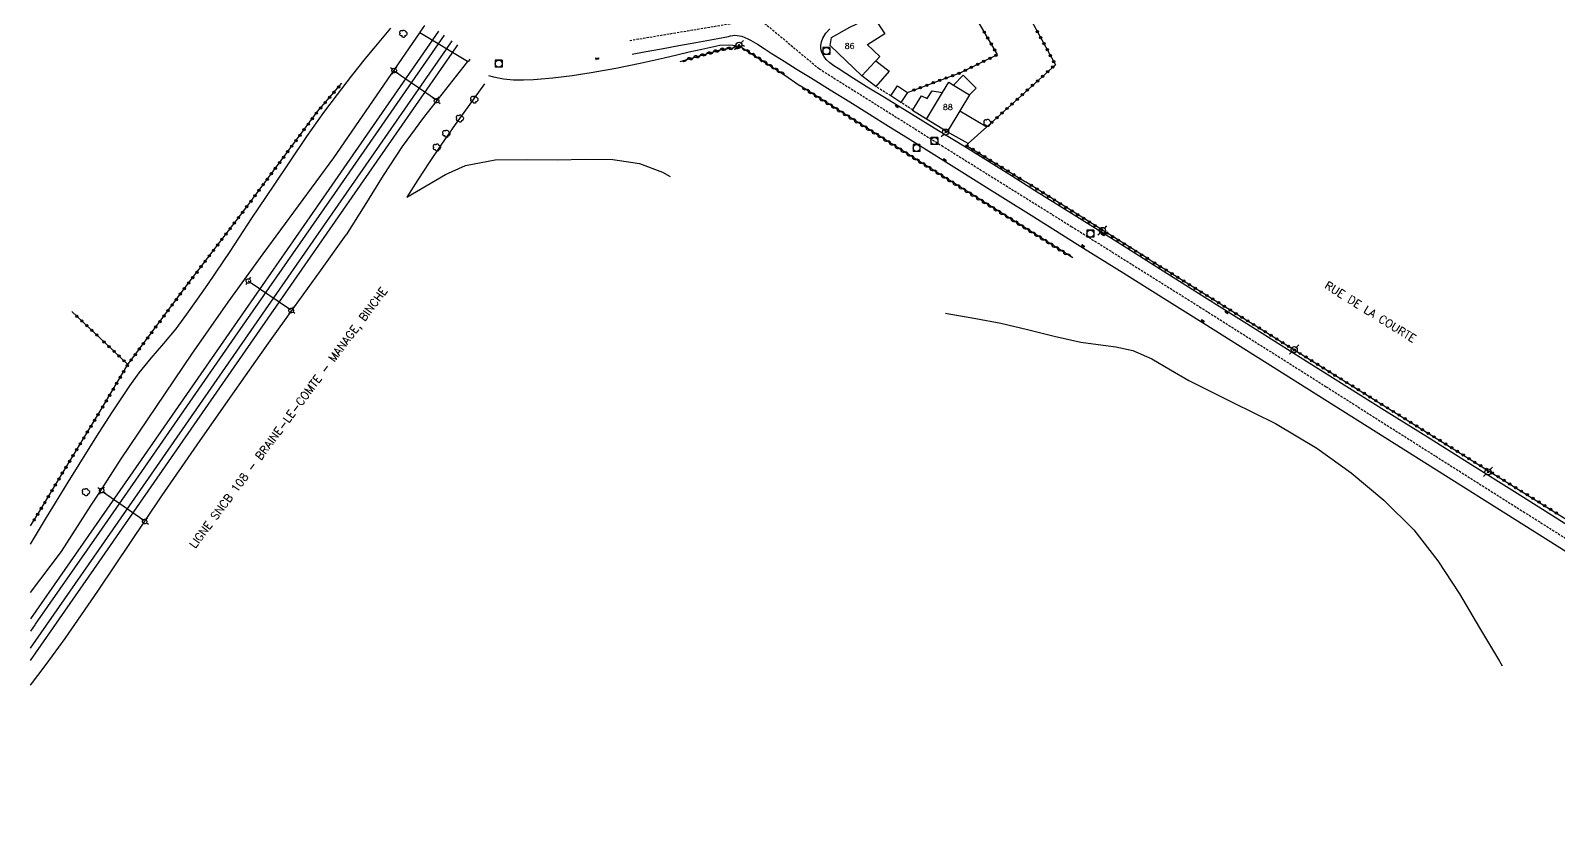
# Model space of a CAD drawing. Header units: millimetres. Extents: x 138000 to 139001, y 123000 to 124000.
# Drawn here: x 138000 to 138334.1, y 123211.5 to 123387.3 of the extents above; entities that cross this region are included whole.
import ezdxf
from ezdxf.enums import TextEntityAlignment as Align

# ---------------------------------------------------------------- set-up
doc = ezdxf.new("R2010")
doc.units = ezdxf.units.MM
doc.linetypes.add('DASHED', pattern=[0.75, 0.5, -0.25])
doc.layers.get('0').update_dxf_attribs({"linetype": 'CONTINUOUS'})
for name, color, linetype in [('W0001', 6, 'DASHED'), ('W0008', 7, 'CONTINUOUS'), ('W0014', 7, 'CONTINUOUS'), ('W0101', 7, 'CONTINUOUS'), ('W0104', 1, 'CONTINUOUS'), ('W0112', 1, 'DASHED'), ('W0120', 7, 'CONTINUOUS'), ('W0211', 2, 'CONTINUOUS'), ('W0214', 2, 'CONTINUOUS'), ('W0300', 7, 'CONTINUOUS'), ('W0310', 3, 'CONTINUOUS'), ('W0323', 7, 'CONTINUOUS'), ('W0401', 7, 'CONTINUOUS'), ('W0420', 7, 'CONTINUOUS'), ('W0473', 7, 'CONTINUOUS'), ('W0610', 7, 'CONTINUOUS'), ('W0611', 7, 'CONTINUOUS'), ('W0700', 7, 'CONTINUOUS'), ('W0989', 7, 'CONTINUOUS'), ('W0991', 7, 'CONTINUOUS')]:
    doc.layers.add(name, color=color, linetype=linetype)
doc.styles.get("Standard").update_dxf_attribs({"font": 'romans.shx', "width": 0.85})

# ---------------------------------------------------------------- blocks, each defined once
blk = doc.blocks.new('T300')
for p, q in [((-0.8, 0.51), (-0.86, 0.34)), ((-0.86, 0.34), (-0.86, 0.17)), ((-0.86, 0.17), (-0.74, 0.06)), ((-0.69, 0.63), (-0.8, 0.51)), ((-0.8, -0.06), (-0.74, 0.06)), ((-0.74, 0.06), (-0.69, 0.11)), ((-0.57, 0.69), (-0.69, 0.63)), ((-0.46, 0.69), (-0.57, 0.69)), ((-0.29, 0.63), (-0.46, 0.69)), ((-0.29, 0.63), (-0.17, 0.74)), ((-0.23, 0.57), (-0.29, 0.63)), ((-0.17, 0.74), (-0.06, 0.8)), ((-0.06, 0.8), (0.06, 0.8)), ((0.06, 0.8), (0.23, 0.74)), ((0.23, 0.74), (0.34, 0.63)), ((0.34, 0.63), (0.4, 0.51)), ((0.46, 0.46), (0.34, 0.46)), ((0.4, 0.51), (0.4, 0.46)), ((0.57, 0.4), (0.46, 0.46)), ((0.57, 0.4), (0.69, 0.29)), ((0.69, 0.29), (0.74, 0.17)), ((0.74, 0.06), (0.69, -0.17)), ((0.74, 0.17), (0.74, 0.06)), ((-0.8, -0.17), (-0.8, -0.06)), ((-0.8, -0.23), (-0.8, -0.17)), ((-0.74, -0.34), (-0.8, -0.23)), ((-0.69, -0.4), (-0.74, -0.34)), ((-0.51, -0.46), (-0.69, -0.4)), ((-0.4, -0.46), (-0.51, -0.46)), ((-0.4, -0.46), (-0.34, -0.46)), ((-0.34, -0.46), (-0.34, -0.4)), ((-0.34, -0.51), (-0.34, -0.46)), ((-0.29, -0.63), (-0.34, -0.51)), ((-0.17, -0.74), (-0.29, -0.63)), ((-0.06, -0.8), (-0.17, -0.74)), ((0.06, -0.8), (-0.06, -0.8)), ((0.17, -0.74), (0.06, -0.8)), ((0.23, -0.69), (0.17, -0.74)), ((0.29, -0.46), (0.23, -0.46)), ((0.29, -0.63), (0.23, -0.69)), ((0.46, -0.4), (0.29, -0.46)), ((0.34, -0.51), (0.29, -0.63)), ((0.34, -0.51), (0.34, -0.46)), ((0.57, -0.34), (0.46, -0.4)), ((0.63, -0.29), (0.57, -0.34)), ((0.69, -0.17), (0.63, -0.29))]:
    blk.add_line(p, q)
blk = doc.blocks.new('T610')
for p, q in [((-0.500001, 0), (-1.000002, 0)), ((0, 0.500001), (0, 1.000002)), ((0.500001, 0), (1.000002, 0)), ((0, -0.500001), (0, -1.000002))]:
    blk.add_line(p, q)
blk.add_ellipse((0, 0), major_axis=(-0.353554, 0.353554), ratio=1, start_param=3.926990817, end_param=10.2101761242)
blk = doc.blocks.new('T420')
for p, q in [((0.75, 0.75), (-0.75, 0.75)), ((-0.75, 0.75), (-0.75, -0.75)), ((0.75, 0.75), (0.75, -0.75)), ((0.75, -0.75), (-0.75, -0.75))]:
    blk.add_line(p, q)
blk.add_ellipse((0, 0), major_axis=(-0.53, 0.53), ratio=1, start_param=3.926991, end_param=10.210176)
blk = doc.blocks.new('T401')
for p, q in [((-0.3, 0.3), (0, 0.3)), ((-0.3, -0.25), (-0.3, 0.3)), ((-0.3, 0.15), (0, 0.15)), ((-0.3, 0), (0, 0)), ((0, 0.3), (0, -0.25)), ((-0.3, -0.15), (0, -0.15)), ((-0.3, -0.25), (-0.3, -0.3)), ((-0.3, -0.3), (0, -0.3)), ((0, -0.3), (0, -0.25))]:
    blk.add_line(p, q)
blk = doc.blocks.new('T473')
for p, q in [((-0.166667, 0.166667), (0.166667, -0.166667)), ((-0.166667, -0.166667), (0.166667, 0.166667)), ((0.500001, 0.500001), (1.000002, 1.000002)), ((-1.000002, -1.000002), (-0.500001, -0.500001))]:
    blk.add_line(p, q)
blk.add_ellipse((0, 0), major_axis=(0.471405, 0.471405), ratio=1, start_param=5.4977871438, end_param=11.780972451)
blk = doc.blocks.new('t323o')
at = {"color": 0, "linetype": 'Continuous'}
for radius in [0.25, 0.15]:
    blk.add_circle((0, 0), radius, dxfattribs=at)
blk = doc.blocks.new('t310o')
at = {"color": 0, "linetype": 'Continuous'}
for centre, start, end in [((-0.5, 0.38), 216.8699, 323.1304), ((0.5, -0.37), 36.8699, 143.1303)]:
    blk.add_arc(centre, 0.625, start, end, dxfattribs=at)

msp = doc.modelspace()

# ---------------------------------------------------------------- linework, layer by layer
at = {"layer": 'W0001'}
for points in [[(138131.02, 123385.14), (138159.38, 123389.87)], [(138159.38, 123389.87), (138172.45, 123378.95), (138199.26, 123362.14), (138227.6, 123344.48), (138255.66, 123326.89), (138283.33, 123309.41), (138307.32, 123294.2), (138326.44, 123282.11)], [(138326.44, 123282.11), (138340.56, 123273.18), (138368.48, 123257.18), (138392.08, 123244.07), (138410.97, 123235.7), (138438.44, 123226.73), (138462.34, 123219.3), (138486.04, 123211.5)]]:
    msp.add_lwpolyline(points, dxfattribs=at)
at = {"layer": 'W0008'}
msp.add_lwpolyline([(138342.19, 123275.31), (138333.99, 123280.46), (138324.49, 123286.41), (138315, 123292.38), (138305.5, 123298.35), (138296.68, 123303.86), (138287.86, 123309.38), (138279.04, 123314.9), (138267.92, 123321.92), (138256.81, 123328.94), (138245.69, 123335.96), (138243.31, 123337.45), (138236.98, 123341.43), (138228.26, 123346.9), (138219.54, 123352.35), (138214.5, 123355.5), (138209.47, 123358.64), (138204.43, 123361.78)], dxfattribs=at)
at = {"layer": 'W0014'}
for points in [[(138131.56, 123382.16), (138134.18, 123382.68), (138137.96, 123383.34), (138141.74, 123384), (138145.51, 123384.68), (138147.89, 123385.13), (138150.27, 123385.59), (138152.64, 123386.04), (138153.1, 123386.13), (138153.55, 123386.21), (138154.01, 123386.26), (138154.53, 123386.24), (138155.06, 123386.17), (138155.58, 123386.05), (138156.22, 123385.81), (138156.85, 123385.51), (138157.46, 123385.18), (138158.98, 123384.31), (138160.45, 123383.35), (138161.93, 123382.39), (138164.8, 123380.6), (138167.67, 123378.82), (138170.55, 123377.04), (138174.86, 123374.37), (138179.18, 123371.69), (138183.49, 123369.01), (138187.62, 123366.43), (138191.76, 123363.84), (138195.89, 123361.26)], [(138204.43, 123361.78), (138198.53, 123365.4), (138192.63, 123369.01), (138186.74, 123372.65), (138183.34, 123374.72), (138179.94, 123376.79), (138176.64, 123379), (138175.7, 123379.62), (138174.78, 123380.25), (138173.99, 123381), (138173.47, 123381.71), (138173.04, 123382.5), (138172.81, 123383.31), (138172.82, 123384.07), (138172.98, 123384.87), (138173.24, 123385.61), (138173.9, 123386.71), (138174.8, 123387.67)], [(138155.39, 123383.72), (138154.49, 123383.87), (138153.6, 123384.02), (138152.7, 123384.12), (138150.73, 123384.01), (138148.76, 123383.62), (138146.81, 123383.19), (138144.06, 123382.59), (138141.33, 123381.9), (138138.6, 123381.24), (138133.29, 123380.08), (138127.96, 123379), (138122.62, 123378.07), (138118.42, 123377.42), (138114.22, 123376.86), (138110, 123376.56), (138107.81, 123376.49), (138105.61, 123376.49), (138103.44, 123376.68), (138102.36, 123376.89), (138101.3, 123377.14), (138100.23, 123377.4)], [(138164.72, 123377.72), (138168.32, 123375.21)], [(138195.89, 123361.26), (138207.36, 123354.09), (138207.6, 123353.94), (138218.83, 123346.92), (138230.3, 123339.74), (138239.09, 123334.24), (138247.88, 123328.74), (138256.67, 123323.24), (138283.06, 123306.64), (138309.43, 123290), (138335.8, 123273.36)], [(138204.68, 123362.17), (138204.43, 123361.78)]]:
    msp.add_lwpolyline(points, dxfattribs=at)
at = {"layer": 'W0101'}
for points in [[(138181.78, 123377.42), (138174.86, 123384.04), (138175.13, 123385.82), (138179.15, 123388.01), (138184.3, 123390.46)], [(138184.3, 123390.46), (138186.79, 123386.61), (138183, 123384.16), (138182.93, 123384.27), (138185.75, 123381.61), (138184.88, 123380.7), (138184.63, 123380.43), (138181.78, 123377.42)], [(138195.92, 123367.95), (138199.44, 123373.75), (138200.81, 123376), (138201.83, 123375.38), (138205.34, 123373.25), (138203.22, 123369.76), (138200.42, 123365.15)], [(138200.42, 123365.15), (138195.92, 123367.95)]]:
    msp.add_lwpolyline(points, dxfattribs=at)
at = {"layer": 'W0104'}
for points in [[(138184.88, 123380.7), (138187.78, 123378.44), (138184.82, 123375.05), (138181.78, 123377.42)], [(138201.83, 123375.38), (138203.94, 123377.54), (138206.8, 123374.73), (138205.34, 123373.25)], [(138195.92, 123367.95), (138192.9, 123369.85), (138192.95, 123369.94), (138194.87, 123373), (138196.09, 123372.45), (138197.14, 123374.12), (138199.44, 123373.75)], [(138203.22, 123369.76), (138209.11, 123366.23), (138205.01, 123362.57), (138200.42, 123365.15)]]:
    msp.add_lwpolyline(points, dxfattribs=at)
msp.add_lwpolyline([(138188.13, 123373.06), (138189.61, 123375.25), (138191.8, 123373.77), (138190.31, 123371.58)], close=True, dxfattribs=at)
at = {"layer": 'W0112'}
for points in [[(138188.13, 123373.06), (138184.82, 123375.05)], [(138192.95, 123369.94), (138190.31, 123371.58)]]:
    msp.add_lwpolyline(points, dxfattribs=at)
at = {"layer": 'W0120'}
msp.add_lwpolyline([(138096.1, 123381.06), (138095.78, 123380.59), (138095.72, 123380.49), (138095.58, 123380.57), (138085.13, 123386.84), (138085.21, 123386.96), (138086.19, 123388.39)], dxfattribs=at)
at = {"layer": 'W0211'}
for points in [[(138015, 123286.16), (138019.8, 123293.63), (138027.55, 123305.1), (138035.3, 123316.56), (138043.18, 123327.93), (138050.84, 123338.47), (138058.62, 123348.94), (138066.29, 123359.48), (138072.62, 123368.56), (138078.87, 123377.7), (138085.13, 123386.84)], [(138095.58, 123380.57), (138090.75, 123374.41), (138085.91, 123368.26), (138081.27, 123361.96), (138077.08, 123355.62), (138073.07, 123349.14), (138069.05, 123342.66)], [(138000, 123264.39), (138006.79, 123273.38), (138013.29, 123283.51), (138015, 123286.16)]]:
    msp.add_lwpolyline(points, dxfattribs=at)
at = {"layer": 'W0214'}
for points in [[(138015, 123299.38), (138017.93, 123303.94), (138019.83, 123306.79), (138021.74, 123309.64), (138023.74, 123312.42), (138026.39, 123315.69), (138029.17, 123318.87), (138031.85, 123322.11), (138034.21, 123325.29), (138036.48, 123328.53), (138038.74, 123331.78), (138043.63, 123338.98), (138048.42, 123346.24), (138053.24, 123353.47), (138056.83, 123358.8), (138060.42, 123364.11), (138064.13, 123369.35), (138067.11, 123373.35), (138070.16, 123377.31), (138073.28, 123381.21), (138075.11, 123383.43), (138076.96, 123385.62), (138078.81, 123387.82)], [(138099.26, 123375.63), (138096.05, 123371.18), (138092.83, 123366.73), (138089.69, 123362.24), (138087.18, 123358.46), (138084.72, 123354.65), (138082.26, 123350.84), (138086.48, 123353.35), (138090.71, 123355.86), (138095.1, 123357.81), (138101.6, 123359.01), (138108.41, 123359.14), (138115.22, 123359.02), (138121.28, 123359.16), (138127.35, 123359.1), (138133.2, 123358.2), (138138.19, 123356.3), (138139.86, 123355.41)], [(138015, 123265.12), (138021.7, 123275.14), (138028.73, 123285.55), (138036.45, 123296.71), (138044.23, 123307.84), (138052.06, 123318.92), (138057.71, 123326.85), (138063.38, 123334.76), (138069.05, 123342.66)], [(138200.09, 123325.51), (138201.26, 123325.31), (138206.73, 123324.37), (138212.18, 123323.33), (138218.02, 123321.96), (138223.84, 123320.48), (138229.69, 123319.17), (138233.5, 123318.62), (138237.33, 123318.15), (138241.03, 123317.32), (138245.23, 123315.49), (138249.26, 123313.13), (138253.28, 123310.77), (138262.77, 123306.04), (138272.26, 123301.34), (138281.31, 123295.97), (138288.82, 123290.55), (138295.98, 123284.62), (138302.49, 123278.1), (138307.77, 123271.37), (138312.49, 123264.13), (138316.89, 123256.71), (138321.25, 123249.42), (138321.84, 123248.35)], [(138000, 123274.98), (138003.49, 123280.78), (138008.24, 123288.54), (138013.01, 123296.29), (138015, 123299.38)], [(138000, 123244.18), (138003.39, 123248.69), (138007.57, 123254.37), (138014.72, 123264.7), (138015, 123265.12)]]:
    msp.add_lwpolyline(points, dxfattribs=at)
at = {"layer": 'W0310'}
for points in [[(138142.06, 123380.54), (138151.33, 123383.2), (138155.39, 123383.72), (138155.52, 123383.63), (138164.72, 123377.72)], [(138227.93, 123337.59), (138196.97, 123357.03), (138168.32, 123375.21)]]:
    msp.add_lwpolyline(points, dxfattribs=at)
at = {"layer": 'W0323'}
for points in [[(138212.57, 123401.12), (138224.11, 123379.83), (138209.11, 123366.23)], [(138191.8, 123373.77), (138203.45, 123378.13), (138211.43, 123382.04), (138202.4, 123397.63)], [(138015, 123303.71), (138016.42, 123306.04), (138021.3, 123314.29), (138034.26, 123331.69), (138046.85, 123348.19), (138062.77, 123369.58), (138068.1, 123375.82)], [(138205.01, 123362.57), (138204.68, 123362.17), (138217.58, 123354.23)], [(138244.53, 123337.29), (138217.58, 123354.23)], [(138244.53, 123337.29), (138340.52, 123277.56), (138344.27, 123276.43), (138353.58, 123270.15), (138379.13, 123256.05)], [(138009.03, 123325.84), (138015, 123320.22)], [(138015, 123320.22), (138021.3, 123314.29)], [(138000, 123278.96), (138001.73, 123281.77), (138006.53, 123289.8), (138015, 123303.71)]]:
    msp.add_lwpolyline(points, dxfattribs=at)
at = {"layer": 'W0611'}
for points in [[(138079.53, 123378.53), (138088.76, 123372.13)], [(138056.83, 123326.22), (138047.57, 123332.52)], [(138015.76, 123286.47), (138024.77, 123280.2)]]:
    msp.add_lwpolyline(points, dxfattribs=at)
at = {"layer": 'W0700'}
for points in [[(138089.2, 123387.15), (138065.2, 123352.51), (138043.36, 123321.09), (138022.36, 123290.79), (138015, 123280.2)], [(138090.45, 123386.27), (138066.46, 123351.64), (138044.62, 123320.22), (138023.62, 123289.92), (138015, 123277.52)], [(138015, 123273.81), (138025.78, 123289.31), (138056.35, 123333.38), (138090.94, 123383.25), (138092.2, 123385.06)], [(138015, 123271.13), (138027.04, 123288.44), (138057.61, 123332.5), (138092.2, 123382.38), (138093.45, 123384.18)], [(138015, 123280.2), (138000, 123258.64)], [(138015, 123277.52), (138001.04, 123257.46)], [(138000, 123252.23), (138015, 123273.81)], [(138000, 123249.55), (138015, 123271.13)], [(138001.04, 123257.45), (138000, 123255.96)]]:
    msp.add_lwpolyline(points, dxfattribs=at)

# ---------------------------------------------------------------- block references
at = {"layer": 'W0300'}
for p in [(138081.58, 123386.59), (138097.1, 123372.19), (138093.94, 123368.05), (138209.32, 123367.09), (138088.9, 123361.7), (138090.98, 123364.71)]:
    msp.add_blockref('T300', p, dxfattribs=at)
at = {"layer": 'W0300', "rotation": 359.9999899820874}
msp.add_blockref('T300', (138012.14, 123286.34), dxfattribs=at)
at = {"layer": 'W0310'}
for p, rotation in [((138147.83, 123382.19), 16.01395882729293), ((138149.27, 123382.61), 16.01395882729293), ((138150.71, 123383.02), 16.01395882729293), ((138152.18, 123383.31), 7.255214078619435), ((138153.67, 123383.5), 7.255214078619435), ((138155.15, 123383.69), 7.255214078619435), ((138156.45, 123383.03), 327.2918338769508), ((138157.71, 123382.22), 327.2918338769508), ((138143.5, 123380.95), 16.01395882729293), ((138144.94, 123381.37), 16.01395882729293), ((138146.38, 123381.78), 16.01395882729293), ((138158.98, 123381.41), 327.2918338769508), ((138160.24, 123380.6), 327.2918338769508), ((138161.5, 123379.79), 327.2918338769508), ((138162.76, 123378.98), 327.2918338769508), ((138164.02, 123378.17), 327.2918338769508), ((138169.58, 123374.4), 147.6006807322056), ((138170.85, 123373.6), 147.6006807322056), ((138172.12, 123372.8), 147.6006807322056), ((138173.38, 123371.99), 147.6006807322056), ((138174.65, 123371.19), 147.6006807322056), ((138175.92, 123370.39), 147.6006807322056), ((138177.18, 123369.58), 147.6006807322056), ((138178.45, 123368.78), 147.6006807322056), ((138179.71, 123367.97), 147.6006807322056), ((138180.98, 123367.17), 147.6006807322056), ((138182.25, 123366.37), 147.6006807322056), ((138183.51, 123365.56), 147.6006807322056), ((138184.78, 123364.76), 147.6006807322056), ((138186.05, 123363.96), 147.6006807322056), ((138187.31, 123363.15), 147.6006807322056), ((138188.58, 123362.35), 147.6006807322056), ((138189.85, 123361.54), 147.6006807322056), ((138191.11, 123360.74), 147.6006807322056), ((138192.38, 123359.94), 147.6006807322056), ((138193.65, 123359.13), 147.6006807322056), ((138194.91, 123358.33), 147.6006807322056), ((138196.18, 123357.53), 147.6006807322056), ((138197.45, 123356.72), 147.8754954648002), ((138198.72, 123355.93), 147.8754954648002), ((138199.99, 123355.13), 147.8754954648002), ((138201.26, 123354.33), 147.8754954648002), ((138202.53, 123353.53), 147.8754954648002), ((138203.8, 123352.74), 147.8754954648002), ((138205.07, 123351.94), 147.8754954648002), ((138206.34, 123351.14), 147.8754954648002), ((138207.61, 123350.34), 147.8754954648002), ((138208.88, 123349.55), 147.8754954648002), ((138210.15, 123348.75), 147.8754954648002), ((138211.42, 123347.95), 147.8754954648002), ((138212.69, 123347.15), 147.8754954648002), ((138213.96, 123346.36), 147.8754954648002), ((138215.23, 123345.56), 147.8754954648002), ((138216.5, 123344.76), 147.8754954648002), ((138217.77, 123343.96), 147.8754954648002), ((138219.04, 123343.16), 147.8754954648002), ((138220.31, 123342.37), 147.8754954648002), ((138221.58, 123341.57), 147.8754954648002), ((138222.85, 123340.77), 147.8754954648002), ((138224.12, 123339.97), 147.8754954648002), ((138225.39, 123339.18), 147.8754954648002), ((138226.66, 123338.38), 147.8754954648002)]:
    msp.add_blockref('t310o', p, dxfattribs=dict(at, rotation=rotation))
at = {"layer": 'W0323'}
for p, rotation in [((138208.59, 123386.95), 120.0884262426143), ((138209.34, 123385.65), 120.0884262426143), ((138220.18, 123387.08), 298.4671171168095), ((138220.9, 123385.76), 298.4671171168095), ((138210.09, 123384.35), 120.0884262426143), ((138210.84, 123383.06), 120.0884262426143), ((138221.61, 123384.45), 298.4671171168095), ((138222.33, 123383.13), 298.4671171168095), ((138205.75, 123379.26), 26.07781959003245), ((138207.1, 123379.92), 26.07781959003245), ((138208.44, 123380.58), 26.07781959003245), ((138209.79, 123381.24), 26.07781959003245), ((138211.14, 123381.9), 26.07781959003245), ((138223.04, 123381.81), 298.4671171168095), ((138223.55, 123379.33), 222.1945307391663), ((138223.76, 123380.49), 298.4671171168095), ((138197.42, 123375.88), 20.53124862075223), ((138198.82, 123376.4), 20.53124862075223), ((138200.23, 123376.93), 20.53124862075223), ((138201.63, 123377.45), 20.53124862075223), ((138203.04, 123377.98), 20.53124862075223), ((138204.4, 123378.6), 26.07781959003245), ((138220.22, 123376.3), 222.1945307391663), ((138221.33, 123377.31), 222.1945307391663), ((138222.44, 123378.32), 222.1945307391663), ((138065.41, 123372.67), 49.45201691196255), ((138066.38, 123373.81), 49.45201691196255), ((138067.36, 123374.95), 49.45201691196255), ((138193.2, 123374.3), 20.53124862075223), ((138194.61, 123374.82), 20.53124862075223), ((138196.01, 123375.35), 20.53124862075223), ((138215.77, 123372.27), 222.1945307391663), ((138216.89, 123373.28), 222.1945307391663), ((138218, 123374.29), 222.1945307391663), ((138219.11, 123375.3), 222.1945307391663), ((138062.51, 123369.24), 53.34369113996054), ((138063.46, 123370.39), 49.45201691196255), ((138064.43, 123371.53), 49.45201691196255), ((138212.44, 123369.25), 222.1945307391663), ((138213.55, 123370.26), 222.1945307391663), ((138214.66, 123371.27), 222.1945307391663), ((138059.82, 123365.63), 53.34369113996054), ((138060.72, 123366.83), 53.34369113996054), ((138061.61, 123368.03), 53.34369113996054), ((138210.22, 123367.24), 222.1945307391663), ((138211.33, 123368.24), 222.1945307391663), ((138057.13, 123362.02), 53.34369113996054), ((138058.03, 123363.22), 53.34369113996054), ((138058.93, 123364.42), 53.34369113996054), ((138204.81, 123362.09), 328.3915066744723), ((138055.34, 123359.61), 53.34369113996054), ((138056.24, 123360.81), 53.34369113996054), ((138206.09, 123361.3), 328.3915066744723), ((138207.36, 123360.52), 328.3915066744723), ((138208.64, 123359.73), 328.3915066744723), ((138209.92, 123358.94), 328.3915066744723), ((138052.66, 123356), 53.34369113996054), ((138053.55, 123357.2), 53.34369113996054), ((138054.45, 123358.41), 53.34369113996054), ((138211.2, 123358.16), 328.3915066744723), ((138212.47, 123357.37), 328.3915066744723), ((138213.75, 123356.59), 328.3915066744723), ((138215.03, 123355.8), 328.3915066744723), ((138049.97, 123352.39), 53.34369113996054), ((138050.87, 123353.59), 53.34369113996054), ((138051.76, 123354.79), 53.34369113996054), ((138216.31, 123355.01), 328.3915066744723), ((138218.85, 123353.43), 147.8507527706094), ((138220.12, 123352.63), 147.8507527706094), ((138047.28, 123348.78), 53.34369113996054), ((138048.18, 123349.98), 53.34369113996054), ((138049.07, 123351.18), 53.34369113996054), ((138221.39, 123351.83), 147.8507527706094), ((138222.66, 123351.03), 147.8507527706094), ((138223.93, 123350.24), 147.8507527706094), ((138225.2, 123349.44), 147.8507527706094), ((138226.47, 123348.64), 147.8507527706094), ((138045.47, 123346.39), 52.67190046368448), ((138046.38, 123347.58), 52.67190046368448), ((138227.74, 123347.84), 147.8507527706094), ((138229.01, 123347.04), 147.8507527706094), ((138230.28, 123346.25), 147.8507527706094), ((138231.55, 123345.45), 147.8507527706094), ((138042.74, 123342.81), 52.67190046368448), ((138043.65, 123344), 52.67190046368448), ((138044.56, 123345.19), 52.67190046368448), ((138232.82, 123344.65), 147.8507527706094), ((138234.09, 123343.85), 147.8507527706094), ((138235.36, 123343.05), 147.8507527706094), ((138236.63, 123342.25), 147.8507527706094), ((138040.01, 123339.23), 52.67190046368448), ((138040.92, 123340.42), 52.67190046368448), ((138041.83, 123341.62), 52.67190046368448), ((138237.9, 123341.46), 147.8507527706094), ((138239.17, 123340.66), 147.8507527706094), ((138240.44, 123339.86), 147.8507527706094), ((138241.71, 123339.06), 147.8507527706094), ((138037.29, 123335.65), 52.67190046368448), ((138038.19, 123336.85), 52.67190046368448), ((138039.1, 123338.04), 52.67190046368448), ((138242.98, 123338.26), 147.8507527706094), ((138244.25, 123337.47), 147.8507527706094), ((138245.81, 123336.5), 328.1062533296753), ((138247.08, 123335.7), 328.1062533296753), ((138034.56, 123332.07), 52.67190046368448), ((138035.47, 123333.27), 52.67190046368448), ((138036.38, 123334.46), 52.67190046368448), ((138248.35, 123334.91), 328.1062533296753), ((138249.63, 123334.12), 328.1062533296753), ((138250.9, 123333.33), 328.1062533296753), ((138252.18, 123332.53), 328.1062533296753), ((138032.76, 123329.67), 53.30338280840335), ((138033.66, 123330.87), 53.30338280840335), ((138253.45, 123331.74), 328.1062533296753), ((138254.72, 123330.95), 328.1062533296753), ((138256, 123330.16), 328.1062533296753), ((138257.27, 123329.36), 328.1062533296753), ((138258.54, 123328.57), 328.1062533296753), ((138030.07, 123326.06), 53.30338280840335), ((138030.97, 123327.27), 53.30338280840335), ((138031.86, 123328.47), 53.30338280840335), ((138259.82, 123327.78), 328.1062533296753), ((138261.09, 123326.99), 328.1062533296753), ((138262.36, 123326.19), 328.1062533296753), ((138263.64, 123325.4), 328.1062533296753), ((138010.12, 123324.81), 316.7445191867959), ((138011.21, 123323.79), 316.7445191867959), ((138012.31, 123322.76), 316.7445191867959), ((138027.38, 123322.46), 53.30338280840335), ((138028.28, 123323.66), 53.30338280840335), ((138029.17, 123324.86), 53.30338280840335), ((138264.91, 123324.61), 328.1062533296753), ((138266.18, 123323.82), 328.1062533296753), ((138267.46, 123323.02), 328.1062533296753), ((138268.73, 123322.23), 328.1062533296753), ((138013.4, 123321.73), 316.7445191867959), ((138014.49, 123320.7), 316.7445191867959), ((138016.09, 123319.19), 316.7427986358467), ((138024.69, 123318.85), 53.30338280840335), ((138025.59, 123320.05), 53.30338280840335), ((138026.48, 123321.25), 53.30338280840335), ((138270, 123321.44), 328.1062533296753), ((138271.28, 123320.65), 328.1062533296753), ((138272.55, 123319.85), 328.1062533296753), ((138273.83, 123319.06), 328.1062533296753), ((138017.18, 123318.17), 316.7427986358467), ((138018.28, 123317.14), 316.7427986358467), ((138019.37, 123316.11), 316.7427986358467), ((138022, 123315.24), 53.30338280840335), ((138022.9, 123316.44), 53.30338280840335), ((138023.8, 123317.65), 53.30338280840335), ((138275.1, 123318.27), 328.1062533296753), ((138276.37, 123317.48), 328.1062533296753), ((138277.65, 123316.68), 328.1062533296753), ((138278.92, 123315.89), 328.1062533296753), ((138020.37, 123312.73), 59.42030573691212), ((138020.46, 123315.08), 316.7427986358467), ((138021.14, 123314.02), 59.42030573691212), ((138280.19, 123315.1), 328.1062533296753), ((138281.47, 123314.31), 328.1062533296753), ((138282.74, 123313.51), 328.1062533296753), ((138284.01, 123312.72), 328.1062533296753), ((138285.29, 123311.93), 328.1062533296753), ((138018.08, 123308.85), 59.42030573691212), ((138018.85, 123310.14), 59.42030573691212), ((138019.61, 123311.44), 59.42030573691212), ((138286.56, 123311.14), 328.1062533296753), ((138287.83, 123310.34), 328.1062533296753), ((138289.11, 123309.55), 328.1062533296753), ((138290.38, 123308.76), 328.1062533296753), ((138016.56, 123306.27), 59.42030573691212), ((138017.32, 123307.56), 59.42030573691212), ((138291.66, 123307.97), 328.1062533296753), ((138292.93, 123307.17), 328.1062533296753), ((138294.2, 123306.38), 328.1062533296753), ((138295.48, 123305.59), 328.1062533296753), ((138013.99, 123302.05), 58.67052298897377), ((138014.77, 123303.33), 58.67052298897377), ((138015.78, 123304.99), 58.67598803237507), ((138296.75, 123304.8), 328.1062533296753), ((138298.02, 123304), 328.1062533296753), ((138299.3, 123303.21), 328.1062533296753), ((138300.57, 123302.42), 328.1062533296753), ((138012.43, 123299.49), 58.67052298897377), ((138013.21, 123300.77), 58.67052298897377), ((138301.84, 123301.63), 328.1062533296753), ((138303.12, 123300.83), 328.1062533296753), ((138304.39, 123300.04), 328.1062533296753), ((138305.66, 123299.25), 328.1062533296753), ((138010.09, 123295.64), 58.67052298897377), ((138010.87, 123296.93), 58.67052298897377), ((138011.65, 123298.21), 58.67052298897377), ((138306.94, 123298.46), 328.1062533296753), ((138308.21, 123297.66), 328.1062533296753), ((138309.48, 123296.87), 328.1062533296753), ((138310.76, 123296.08), 328.1062533296753), ((138312.03, 123295.29), 328.1062533296753), ((138008.53, 123293.08), 58.67052298897377), ((138009.31, 123294.36), 58.67052298897377), ((138313.31, 123294.49), 328.1062533296753), ((138314.58, 123293.7), 328.1062533296753), ((138315.85, 123292.91), 328.1062533296753), ((138317.13, 123292.12), 328.1062533296753), ((138006.2, 123289.24), 59.09298859077426), ((138006.97, 123290.52), 58.67052298897377), ((138007.75, 123291.8), 58.67052298897377), ((138318.4, 123291.32), 328.1062533296753), ((138319.67, 123290.53), 328.1062533296753), ((138320.95, 123289.74), 328.1062533296753), ((138322.22, 123288.95), 328.1062533296753), ((138003.89, 123285.37), 59.09298859077426), ((138004.66, 123286.66), 59.09298859077426), ((138005.43, 123287.95), 59.09298859077426), ((138323.49, 123288.15), 328.1062533296753), ((138324.77, 123287.36), 328.1062533296753), ((138326.04, 123286.57), 328.1062533296753), ((138327.31, 123285.78), 328.1062533296753), ((138002.35, 123282.8), 59.09298859077426), ((138003.12, 123284.09), 59.09298859077426), ((138328.59, 123284.98), 328.1062533296753), ((138329.86, 123284.19), 328.1062533296753), ((138331.13, 123283.4), 328.1062533296753), ((138332.41, 123282.61), 328.1062533296753), ((138333.68, 123281.81), 328.1062533296753), ((138000.79, 123280.24), 58.40432474841804), ((138001.57, 123281.52), 58.40432474841804)]:
    msp.add_blockref('t323o', p, dxfattribs=dict(at, rotation=rotation))
at = {"layer": 'W0401'}
for p, rotation in [((138123.93, 123381), 280.5525236499756), ((138189.54, 123370.84), 58.2623232249965), ((138199.85, 123358.88), 237.9901315351495), ((138234.65, 123342.81), 57.91963897395862), ((138230.09, 123340.05), 237.9771268549698), ((138261.65, 123325.8), 57.69159261795023), ((138256.27, 123323.63), 237.9255042852228)]:
    msp.add_blockref('T401', p, dxfattribs=dict(at, rotation=rotation))
at = {"layer": 'W0420'}
for p in [(138174.01, 123382.85), (138102.37, 123380.05), (138193.76, 123361.62), (138197.63, 123363.17), (138231.75, 123342.88)]:
    msp.add_blockref('T420', p, dxfattribs=at)
at = {"layer": 'W0473'}
for p in [(138154.93, 123384.11), (138200.13, 123365.1), (138234.4, 123343.6), (138276.35, 123317.55), (138318.72, 123290.79)]:
    msp.add_blockref('T473', p, dxfattribs=at)
at = {"layer": 'W0610'}
for p, rotation in [((138079.53, 123378.55), 234.6000354425054), ((138088.79, 123371.96), 54.70002440299801), ((138047.61, 123332.54), 235.5000358090596), ((138056.99, 123326.07), 55.29996089893525), ((138015.56, 123286.73), 234.1999776024394), ((138024.96, 123279.93), 53.80002403644378)]:
    msp.add_blockref('T610', p, dxfattribs=dict(at, rotation=rotation))

# ---------------------------------------------------------------- texts
at = {"layer": 'W0989'}
for s, rotation, p in [('RUE DE LA COURTE', 328.0401, (138282.84, 123331.12)), ('LIGNE SNCB 108 - BRAINE-LE-COMTE - MANAGE, BINCHE', 53.2534, (138035.99, 123273.92))]:
    msp.add_text(s, height=1.75, rotation=rotation, dxfattribs=at).set_placement(p)
at = {"layer": 'W0991'}
for s, p in [('86', (138179.12, 123383.94)), ('88', (138200.61, 123370.57))]:
    msp.add_text(s, height=1.25, dxfattribs=at).set_placement(p, align=Align.MIDDLE_CENTER)

doc.saveas('drawing.dxf')
